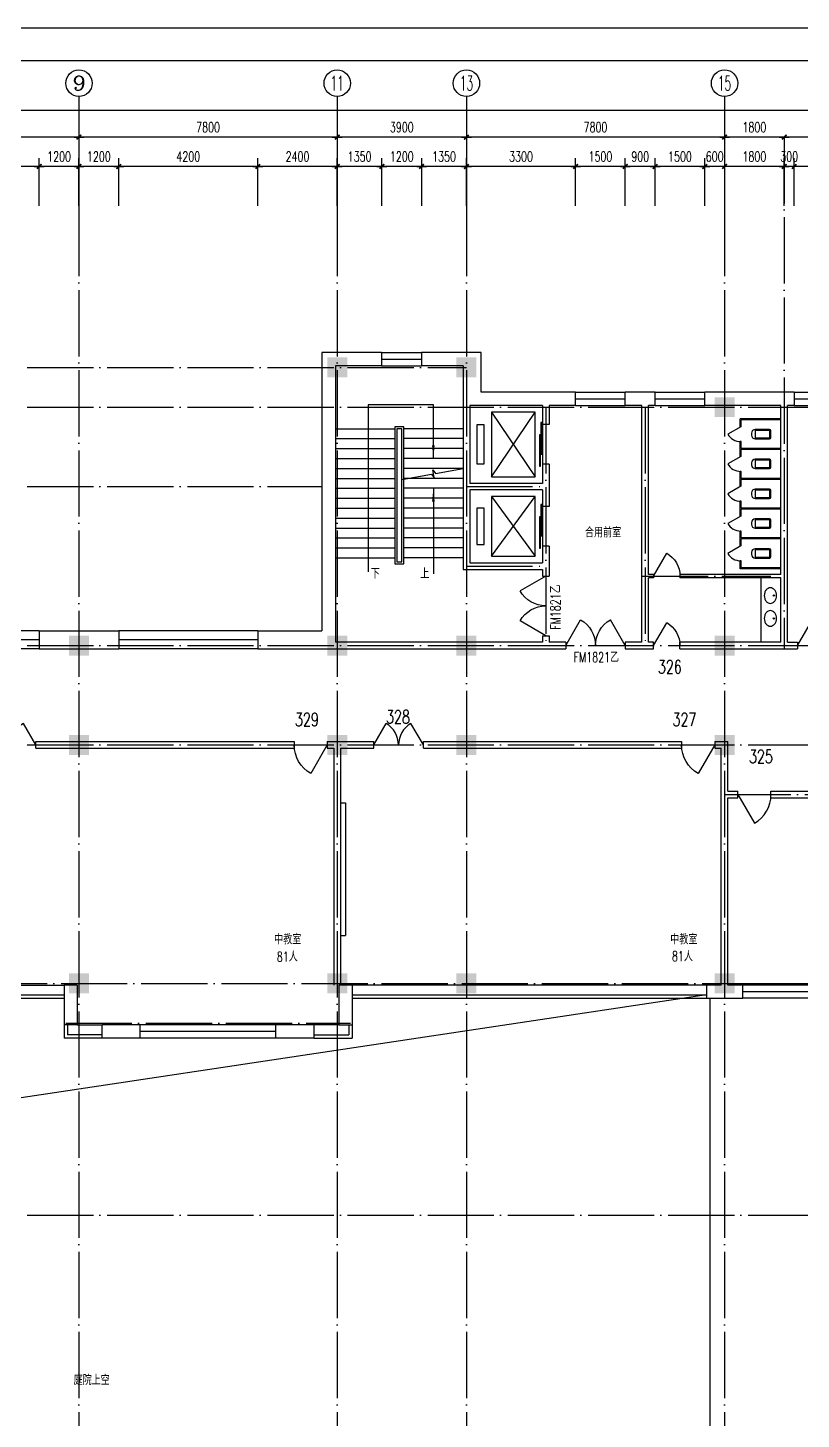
# Model space of a CAD drawing. Extents: x 165127 to 1058185, y 60808 to 144908.
# Drawn here: x 563878 to 587235, y 102894 to 144908 of the extents above; entities that cross this region are included whole.
import ezdxf
from ezdxf.enums import TextEntityAlignment as Align

# ---------------------------------------------------------------- set-up
doc = ezdxf.new("R2010")
doc.units = 0
doc.header["$LTSCALE"] = 1000
doc.linetypes.add('DOTE', pattern=[2.42, 2, -0.2, 0.02, -0.2])
doc.layers.get('0').update_dxf_attribs({"linetype": 'CONTINUOUS'})
doc.layers.get('DEFPOINTS').update_dxf_attribs({"linetype": 'CONTINUOUS'})
for name, color, linetype in [('AXIS', 3, 'CONTINUOUS'), ('AXIS_TEXT', 7, 'CONTINUOUS'), ('COLUMN', 7, 'CONTINUOUS'), ('DOTE', 1, 'DOTE'), ('LVTRY', 6, 'CONTINUOUS'), ('LVTRY_WINDOW', 7, 'CONTINUOUS'), ('PUB_DIM', 3, 'CONTINUOUS'), ('PUB_TEXT', 7, 'CONTINUOUS'), ('ROOF', 4, 'CONTINUOUS'), ('STAIR', 3, 'CONTINUOUS'), ('WALL', 255, 'CONTINUOUS'), ('WINDOW', 2, 'CONTINUOUS'), ('WINDOW_TEXT', 7, 'CONTINUOUS'), ('面积注记', 7, 'CONTINUOUS')]:
    doc.layers.add(name, color=color, linetype=linetype)
doc.styles.add('_HZTXT', font='romans.shx', dxfattribs={"width": 0.7, "bigfont": 'z.shx'})
doc.styles.add('COMPLEX', font='COMPLEX')
doc.styles.add('DIM_FONT', font='SIMPLEX.shx', dxfattribs={"width": 0.7})
doc.styles.add('SIMPLEX', font='SIMPLEX.SHX')
doc.dimstyles.new('AXIS', dxfattribs={"dimtxt": 300, "dimasz": 1, "dimexe": 250, "dimexo": 300, "dimgap": 150, "dimtad": 1, "dimdec": 0, "dimdsep": 46, "dimtxsty": 'DIM_FONT', "dimblk": '_DIMX', "dimcen": 2.5, "dimse1": 1, "dimse2": 1, "dimclrt": 7, "dimadec": 0, "dimazin": 0, "dimtfac": 1, "dimtdec": 0, "dimtix": 1, "dimtmove": 2, "dimatfit": 3, "dimldrblk": '_DIMX', "dimfxl": 1, "dimarcsym": 0})
doc.dimstyles.new('DIMB', dxfattribs={"dimtxt": 300, "dimasz": 1, "dimexe": 250, "dimexo": 300, "dimgap": 150, "dimtad": 1, "dimdec": 0, "dimdsep": 46, "dimtxsty": 'DIM_FONT', "dimblk": '_DIMX', "dimcen": 2.5, "dimse2": 1, "dimclrt": 7, "dimadec": 0, "dimazin": 0, "dimtfac": 1, "dimtdec": 0, "dimtix": 1, "dimtmove": 2, "dimatfit": 3, "dimldrblk": '_DIMX', "dimfxl": 1, "dimarcsym": 0})
doc.dimstyles.new('DIMN', dxfattribs={"dimtxt": 300, "dimasz": 1, "dimexe": 250, "dimexo": 300, "dimgap": 150, "dimtad": 1, "dimdec": 0, "dimdsep": 46, "dimtxsty": 'DIM_FONT', "dimblk": '_DIMX', "dimcen": 2.5, "dimclrt": 7, "dimadec": 0, "dimazin": 0, "dimtfac": 1, "dimtdec": 0, "dimtix": 1, "dimtmove": 2, "dimatfit": 3, "dimldrblk": '_DIMX', "dimfxl": 1, "dimarcsym": 0})

# ---------------------------------------------------------------- blocks, each defined once
blk = doc.blocks.new('_DBLK')
blk.add_line((-0.5, 0), (0, -0.866))
blk.add_arc((-0.5, 0), 1, 300, 0)
at = {"layer": 'WINDOW_TEXT', "style": 'SIMPLEX', "flags": 9}
blk.add_attdef('A', text='', height=1, dxfattribs=at).set_placement((0, 1.5), align=Align.MIDDLE)
blk = doc.blocks.new('_FZH')
blk.add_solid([(-0.5, -0.5), (0.5, -0.5), (-0.5, 0.5), (0.5, 0.5)])
blk = doc.blocks.new('_LV6')
for p, q in [((-140, -340), (-140, -780)), ((-110, -340), (-110, -770)), ((100, -300), (-100, -300)), ((100, -330), (-100, -330)), ((110, -770), (110, -340)), ((140, -780), (140, -340)), ((140, -770), (-140, -770)), ((-30, -890), (30, -890))]:
    blk.add_line(p, q)
for centre, radius, start, end in [((-100, -340), 40, 90, 180), ((-100, -340), 10, 90, 180), ((100, -340), 40, 0, 90), ((100, -340), 10, 0, 90), ((-30, -780), 110, 180, 270), ((30, -780), 110, 270, 0)]:
    blk.add_arc(centre, radius, start, end)
blk = doc.blocks.new('_DBLK1')
for p, q in [((-0.5, 0), (-0.25, -0.433)), ((0.5, 0), (0.25, -0.433))]:
    blk.add_line(p, q)
for centre, start, end in [((-0.5, 0), 300, 0), ((0.5, 0), 180, 240)]:
    blk.add_arc(centre, 0.5, start, end)
at = {"layer": 'WINDOW_TEXT', "style": 'SIMPLEX', "flags": 9}
blk.add_attdef('A', text='', height=1, dxfattribs=at).set_placement((0, 1.5), align=Align.MIDDLE)
blk = doc.blocks.new('_LIFTD')
for points in [[(-0.548, -0.602), (-0.548, -0.774), (0.241, -0.774), (0.241, -0.602), (-0.548, -0.602)], [(-0.241, -0.784), (-0.241, -0.955), (0.548, -0.955), (0.548, -0.784), (-0.241, -0.784)]]:
    blk.add_lwpolyline(points)
blk = doc.blocks.new('_LV4')
blk.add_lwpolyline([(0, -520, 0.078966), (92, -505, 0.088152), (166, -466, 0.105269), (218, -403, 0.121685), (235, -335, 0.121685), (218, -267, 0.105269), (166, -204, 0.088152), (92, -165, 0.078966), (0, -150, 0.078966), (-92, -165, 0.088152), (-166, -204, 0.105269), (-218, -267, 0.121685), (-235, -335, 0.121685), (-218, -403, 0.105269), (-166, -466, 0.088152), (-92, -505, 0.078966)], format="xyb", close=True)
blk.add_circle((0, -230), 20)
blk = doc.blocks.new('A$C34131D43')
at = {"color": 243}
blk.add_line((0, 84100), (160900, 84100), dxfattribs=at)
at = {"color": 244}
blk.add_line((159900, 83100), (2500, 83100), dxfattribs=at)
blk = doc.blocks.new('_AXISO')
blk.add_circle((0, 0), 0.5)
at = {"layer": 'AXIS_TEXT', "style": 'COMPLEX', "width": 1.041667}
blk.add_attdef('A', text='', height=0.56, dxfattribs=at).set_placement((-0.25, -0.28), (0.25, -0.28), align=Align.FIT)
blk = doc.blocks.new('_DIMX')
blk.add_line((-150, 0), (150, 0))
at = {"const_width": 50}
blk.add_lwpolyline([(-70, -70), (70, 70)], dxfattribs=at)
blk = doc.blocks.new('*D612')
at = {"color": 0, "linetype": 'ByBlock'}
blk.add_line((679128, 196199), (673130, 196199), dxfattribs=at)
at = {"layer": 'DEFPOINTS', "color": 0, "linetype": 'ByBlock'}
for p in [(673129, 196199), (673129, 193999), (679129, 193999)]:
    blk.add_point(p, dxfattribs=at)
at = {"color": 0, "linetype": 'ByBlock', "rotation": 180}
blk.add_blockref('_DIMX', (673129, 196199), dxfattribs=at)
at = {"color": 0, "linetype": 'ByBlock'}
blk.add_blockref('_DIMX', (679129, 196199), dxfattribs=at)
at = {"color": 7, "linetype": 'ByBlock', "insert": (676129, 196499), "char_height": 300, "attachment_point": 5, "style": 'DIM_FONT'}
blk.add_mtext('6000', dxfattribs=at)
blk = doc.blocks.new('*D613')
at = {"color": 0, "linetype": 'ByBlock'}
blk.add_line((671328, 196199), (663530, 196199), dxfattribs=at)
at = {"layer": 'DEFPOINTS', "color": 0, "linetype": 'ByBlock'}
for p in [(663529, 196199), (663529, 193999), (671329, 193999)]:
    blk.add_point(p, dxfattribs=at)
at = {"color": 0, "linetype": 'ByBlock', "rotation": 180}
blk.add_blockref('_DIMX', (663529, 196199), dxfattribs=at)
at = {"color": 0, "linetype": 'ByBlock'}
blk.add_blockref('_DIMX', (671329, 196199), dxfattribs=at)
at = {"color": 7, "linetype": 'ByBlock', "insert": (667429, 196499), "char_height": 300, "attachment_point": 5, "style": 'DIM_FONT'}
blk.add_mtext('7800', dxfattribs=at)
blk = doc.blocks.new('*D614')
at = {"color": 0, "linetype": 'ByBlock'}
blk.add_line((663528, 196199), (659630, 196199), dxfattribs=at)
at = {"layer": 'DEFPOINTS', "color": 0, "linetype": 'ByBlock'}
for p in [(659629, 196199), (659629, 193999), (663529, 193999)]:
    blk.add_point(p, dxfattribs=at)
at = {"color": 0, "linetype": 'ByBlock', "rotation": 180}
blk.add_blockref('_DIMX', (659629, 196199), dxfattribs=at)
at = {"color": 0, "linetype": 'ByBlock'}
blk.add_blockref('_DIMX', (663529, 196199), dxfattribs=at)
at = {"color": 7, "linetype": 'ByBlock', "insert": (661579, 196499), "char_height": 300, "attachment_point": 5, "style": 'DIM_FONT'}
blk.add_mtext('3900', dxfattribs=at)
blk = doc.blocks.new('*D615')
at = {"color": 0, "linetype": 'ByBlock'}
blk.add_line((659628, 196199), (651830, 196199), dxfattribs=at)
at = {"layer": 'DEFPOINTS', "color": 0, "linetype": 'ByBlock'}
for p in [(651829, 196199), (651829, 193999), (659629, 193999)]:
    blk.add_point(p, dxfattribs=at)
at = {"color": 0, "linetype": 'ByBlock', "rotation": 180}
blk.add_blockref('_DIMX', (651829, 196199), dxfattribs=at)
at = {"color": 0, "linetype": 'ByBlock'}
blk.add_blockref('_DIMX', (659629, 196199), dxfattribs=at)
at = {"color": 7, "linetype": 'ByBlock', "insert": (655729, 196499), "char_height": 300, "attachment_point": 5, "style": 'DIM_FONT'}
blk.add_mtext('7800', dxfattribs=at)
blk = doc.blocks.new('*D616')
at = {"color": 0, "linetype": 'ByBlock'}
blk.add_line((651828, 196199), (644030, 196199), dxfattribs=at)
at = {"layer": 'DEFPOINTS', "color": 0, "linetype": 'ByBlock'}
for p in [(644029, 196199), (644029, 193999), (651829, 193999)]:
    blk.add_point(p, dxfattribs=at)
at = {"color": 0, "linetype": 'ByBlock', "rotation": 180}
blk.add_blockref('_DIMX', (644029, 196199), dxfattribs=at)
at = {"color": 0, "linetype": 'ByBlock'}
blk.add_blockref('_DIMX', (651829, 196199), dxfattribs=at)
at = {"color": 7, "linetype": 'ByBlock', "insert": (647929, 196499), "char_height": 300, "attachment_point": 5, "style": 'DIM_FONT'}
blk.add_mtext('7800', dxfattribs=at)
blk = doc.blocks.new('*D621')
at = {"color": 0, "linetype": 'ByBlock'}
for p, q in [((620479, 194299), (620479, 197249)), ((746779, 194299), (746779, 197249)), ((746778, 196999), (620480, 196999))]:
    blk.add_line(p, q, dxfattribs=at)
at = {"layer": 'DEFPOINTS', "color": 0, "linetype": 'ByBlock'}
for p in [(620479, 196999), (620479, 193999), (746779, 193999)]:
    blk.add_point(p, dxfattribs=at)
at = {"color": 0, "linetype": 'ByBlock', "rotation": 180}
blk.add_blockref('_DIMX', (620479, 196999), dxfattribs=at)
at = {"color": 0, "linetype": 'ByBlock'}
blk.add_blockref('_DIMX', (746779, 196999), dxfattribs=at)
at = {"color": 7, "linetype": 'ByBlock', "insert": (683629, 197299), "char_height": 300, "attachment_point": 5, "style": 'DIM_FONT'}
blk.add_mtext('126300', dxfattribs=at)
blk = doc.blocks.new('_WBLK')
for p, q in [((-0.5, 0.5), (0.5, 0.5)), ((-0.5, 0), (0.5, 0)), ((-0.5, -0.5), (0.5, -0.5))]:
    blk.add_line(p, q)
at = {"layer": 'WINDOW_TEXT', "style": 'SIMPLEX', "flags": 9}
blk.add_attdef('A', text='', height=1, dxfattribs=at).set_placement((0, 1.5), align=Align.MIDDLE)
blk = doc.blocks.new('*D670')
at = {"color": 0, "linetype": 'ByBlock'}
for p, q in [((673129, 194122), (673129, 195563)), ((673128, 195313), (671330, 195313))]:
    blk.add_line(p, q, dxfattribs=at)
at = {"layer": 'DEFPOINTS', "color": 0, "linetype": 'ByBlock'}
for p in [(671329, 195313), (671329, 193822), (673129, 193822)]:
    blk.add_point(p, dxfattribs=at)
at = {"color": 0, "linetype": 'ByBlock', "rotation": 180}
blk.add_blockref('_DIMX', (671329, 195313), dxfattribs=at)
at = {"color": 0, "linetype": 'ByBlock'}
blk.add_blockref('_DIMX', (673129, 195313), dxfattribs=at)
at = {"color": 7, "linetype": 'ByBlock', "insert": (672229, 195613), "char_height": 300, "attachment_point": 5, "style": 'DIM_FONT'}
blk.add_mtext('1800', dxfattribs=at)
blk = doc.blocks.new('*D671')
at = {"color": 0, "linetype": 'ByBlock'}
for p, q in [((669229, 194122), (669229, 195563)), ((670729, 194122), (670729, 195563)), ((670728, 195313), (669230, 195313))]:
    blk.add_line(p, q, dxfattribs=at)
at = {"layer": 'DEFPOINTS', "color": 0, "linetype": 'ByBlock'}
for p in [(669229, 195313), (669229, 193822), (670729, 193822)]:
    blk.add_point(p, dxfattribs=at)
at = {"color": 0, "linetype": 'ByBlock', "rotation": 180}
blk.add_blockref('_DIMX', (669229, 195313), dxfattribs=at)
at = {"color": 0, "linetype": 'ByBlock'}
blk.add_blockref('_DIMX', (670729, 195313), dxfattribs=at)
at = {"color": 7, "linetype": 'ByBlock', "insert": (669979, 195613), "char_height": 300, "attachment_point": 5, "style": 'DIM_FONT'}
blk.add_mtext('1500', dxfattribs=at)
blk = doc.blocks.new('*D672')
at = {"color": 0, "linetype": 'ByBlock'}
for p, q in [((668329, 194122), (668329, 195563)), ((669229, 194122), (669229, 195563)), ((669228, 195313), (668330, 195313))]:
    blk.add_line(p, q, dxfattribs=at)
at = {"layer": 'DEFPOINTS', "color": 0, "linetype": 'ByBlock'}
for p in [(668329, 195313), (668329, 193822), (669229, 193822)]:
    blk.add_point(p, dxfattribs=at)
at = {"color": 0, "linetype": 'ByBlock', "rotation": 180}
blk.add_blockref('_DIMX', (668329, 195313), dxfattribs=at)
at = {"color": 0, "linetype": 'ByBlock'}
blk.add_blockref('_DIMX', (669229, 195313), dxfattribs=at)
at = {"color": 7, "linetype": 'ByBlock', "insert": (668779, 195613), "char_height": 300, "attachment_point": 5, "style": 'DIM_FONT'}
blk.add_mtext('900', dxfattribs=at)
blk = doc.blocks.new('*D673')
at = {"color": 0, "linetype": 'ByBlock'}
for p, q in [((666829, 194122), (666829, 195563)), ((668329, 194122), (668329, 195563)), ((668328, 195313), (666830, 195313))]:
    blk.add_line(p, q, dxfattribs=at)
at = {"layer": 'DEFPOINTS', "color": 0, "linetype": 'ByBlock'}
for p in [(666829, 195313), (666829, 193822), (668329, 193822)]:
    blk.add_point(p, dxfattribs=at)
at = {"color": 0, "linetype": 'ByBlock', "rotation": 180}
blk.add_blockref('_DIMX', (666829, 195313), dxfattribs=at)
at = {"color": 0, "linetype": 'ByBlock'}
blk.add_blockref('_DIMX', (668329, 195313), dxfattribs=at)
at = {"color": 7, "linetype": 'ByBlock', "insert": (667579, 195613), "char_height": 300, "attachment_point": 5, "style": 'DIM_FONT'}
blk.add_mtext('1500', dxfattribs=at)
blk = doc.blocks.new('*D674')
at = {"color": 0, "linetype": 'ByBlock'}
for p, q in [((663529, 194122), (663529, 195563)), ((666829, 194122), (666829, 195563)), ((666828, 195313), (663530, 195313))]:
    blk.add_line(p, q, dxfattribs=at)
at = {"layer": 'DEFPOINTS', "color": 0, "linetype": 'ByBlock'}
for p in [(663529, 195313), (663529, 193822), (666829, 193822)]:
    blk.add_point(p, dxfattribs=at)
at = {"color": 0, "linetype": 'ByBlock', "rotation": 180.0000000000005}
blk.add_blockref('_DIMX', (663529, 195313), dxfattribs=at)
at = {"color": 0, "linetype": 'ByBlock'}
blk.add_blockref('_DIMX', (666829, 195313), dxfattribs=at)
at = {"color": 7, "linetype": 'ByBlock', "insert": (665179, 195613), "char_height": 300, "attachment_point": 5, "style": 'DIM_FONT'}
blk.add_mtext('3300', dxfattribs=at)
blk = doc.blocks.new('*D675')
at = {"color": 0, "linetype": 'ByBlock'}
for p, q in [((662179, 194122), (662179, 195563)), ((663529, 194122), (663529, 195563)), ((663528, 195313), (662180, 195313))]:
    blk.add_line(p, q, dxfattribs=at)
at = {"layer": 'DEFPOINTS', "color": 0, "linetype": 'ByBlock'}
for p in [(662179, 195313), (662179, 193822), (663529, 193822)]:
    blk.add_point(p, dxfattribs=at)
at = {"color": 0, "linetype": 'ByBlock', "rotation": 180}
blk.add_blockref('_DIMX', (662179, 195313), dxfattribs=at)
at = {"color": 0, "linetype": 'ByBlock'}
blk.add_blockref('_DIMX', (663529, 195313), dxfattribs=at)
at = {"color": 7, "linetype": 'ByBlock', "insert": (662854, 195613), "char_height": 300, "attachment_point": 5, "style": 'DIM_FONT'}
blk.add_mtext('1350', dxfattribs=at)
blk = doc.blocks.new('*D676')
at = {"color": 0, "linetype": 'ByBlock'}
for p, q in [((660979, 194122), (660979, 195563)), ((662179, 194122), (662179, 195563)), ((662178, 195313), (660980, 195313))]:
    blk.add_line(p, q, dxfattribs=at)
at = {"layer": 'DEFPOINTS', "color": 0, "linetype": 'ByBlock'}
for p in [(660979, 195313), (660979, 193822), (662179, 193822)]:
    blk.add_point(p, dxfattribs=at)
at = {"color": 0, "linetype": 'ByBlock', "rotation": 180}
blk.add_blockref('_DIMX', (660979, 195313), dxfattribs=at)
at = {"color": 0, "linetype": 'ByBlock'}
blk.add_blockref('_DIMX', (662179, 195313), dxfattribs=at)
at = {"color": 7, "linetype": 'ByBlock', "insert": (661579, 195613), "char_height": 300, "attachment_point": 5, "style": 'DIM_FONT'}
blk.add_mtext('1200', dxfattribs=at)
blk = doc.blocks.new('*D677')
at = {"color": 0, "linetype": 'ByBlock'}
for p, q in [((659629, 194122), (659629, 195563)), ((660979, 194122), (660979, 195563)), ((660978, 195313), (659630, 195313))]:
    blk.add_line(p, q, dxfattribs=at)
at = {"layer": 'DEFPOINTS', "color": 0, "linetype": 'ByBlock'}
for p in [(659629, 195313), (659629, 193822), (660979, 193822)]:
    blk.add_point(p, dxfattribs=at)
at = {"color": 0, "linetype": 'ByBlock', "rotation": 180}
blk.add_blockref('_DIMX', (659629, 195313), dxfattribs=at)
at = {"color": 0, "linetype": 'ByBlock'}
blk.add_blockref('_DIMX', (660979, 195313), dxfattribs=at)
at = {"color": 7, "linetype": 'ByBlock', "insert": (660304, 195613), "char_height": 300, "attachment_point": 5, "style": 'DIM_FONT'}
blk.add_mtext('1350', dxfattribs=at)
blk = doc.blocks.new('*D678')
at = {"color": 0, "linetype": 'ByBlock'}
for p, q in [((657229, 194122), (657229, 195563)), ((659629, 194122), (659629, 195563)), ((659628, 195313), (657230, 195313))]:
    blk.add_line(p, q, dxfattribs=at)
at = {"layer": 'DEFPOINTS', "color": 0, "linetype": 'ByBlock'}
for p in [(657229, 195313), (657229, 193822), (659629, 193822)]:
    blk.add_point(p, dxfattribs=at)
at = {"color": 0, "linetype": 'ByBlock', "rotation": 180}
blk.add_blockref('_DIMX', (657229, 195313), dxfattribs=at)
at = {"color": 0, "linetype": 'ByBlock'}
blk.add_blockref('_DIMX', (659629, 195313), dxfattribs=at)
at = {"color": 7, "linetype": 'ByBlock', "insert": (658429, 195613), "char_height": 300, "attachment_point": 5, "style": 'DIM_FONT'}
blk.add_mtext('2400', dxfattribs=at)
blk = doc.blocks.new('*D679')
at = {"color": 0, "linetype": 'ByBlock'}
for p, q in [((653029, 194122), (653029, 195563)), ((657229, 194122), (657229, 195563)), ((657228, 195313), (653030, 195313))]:
    blk.add_line(p, q, dxfattribs=at)
at = {"layer": 'DEFPOINTS', "color": 0, "linetype": 'ByBlock'}
for p in [(653029, 195313), (653029, 193822), (657229, 193822)]:
    blk.add_point(p, dxfattribs=at)
at = {"color": 0, "linetype": 'ByBlock', "rotation": 180}
blk.add_blockref('_DIMX', (653029, 195313), dxfattribs=at)
at = {"color": 0, "linetype": 'ByBlock'}
blk.add_blockref('_DIMX', (657229, 195313), dxfattribs=at)
at = {"color": 7, "linetype": 'ByBlock', "insert": (655129, 195613), "char_height": 300, "attachment_point": 5, "style": 'DIM_FONT'}
blk.add_mtext('4200', dxfattribs=at)
blk = doc.blocks.new('*D680')
at = {"color": 0, "linetype": 'ByBlock'}
for p, q in [((651829, 194122), (651829, 195563)), ((653029, 194122), (653029, 195563)), ((653028, 195313), (651830, 195313))]:
    blk.add_line(p, q, dxfattribs=at)
at = {"layer": 'DEFPOINTS', "color": 0, "linetype": 'ByBlock'}
for p in [(651829, 195313), (651829, 193822), (653029, 193822)]:
    blk.add_point(p, dxfattribs=at)
at = {"color": 0, "linetype": 'ByBlock', "rotation": 180}
blk.add_blockref('_DIMX', (651829, 195313), dxfattribs=at)
at = {"color": 0, "linetype": 'ByBlock'}
blk.add_blockref('_DIMX', (653029, 195313), dxfattribs=at)
at = {"color": 7, "linetype": 'ByBlock', "insert": (652429, 195613), "char_height": 300, "attachment_point": 5, "style": 'DIM_FONT'}
blk.add_mtext('1200', dxfattribs=at)
blk = doc.blocks.new('*D681')
at = {"color": 0, "linetype": 'ByBlock'}
for p, q in [((650629, 194122), (650629, 195563)), ((651829, 194122), (651829, 195563)), ((651828, 195313), (650630, 195313))]:
    blk.add_line(p, q, dxfattribs=at)
at = {"layer": 'DEFPOINTS', "color": 0, "linetype": 'ByBlock'}
for p in [(650629, 195313), (650629, 193822), (651829, 193822)]:
    blk.add_point(p, dxfattribs=at)
at = {"color": 0, "linetype": 'ByBlock', "rotation": 180}
blk.add_blockref('_DIMX', (650629, 195313), dxfattribs=at)
at = {"color": 0, "linetype": 'ByBlock'}
blk.add_blockref('_DIMX', (651829, 195313), dxfattribs=at)
at = {"color": 7, "linetype": 'ByBlock', "insert": (651229, 195613), "char_height": 300, "attachment_point": 5, "style": 'DIM_FONT'}
blk.add_mtext('1200', dxfattribs=at)
blk = doc.blocks.new('*D682')
at = {"color": 0, "linetype": 'ByBlock'}
for p, q in [((646429, 194122), (646429, 195563)), ((650629, 194122), (650629, 195563)), ((650628, 195313), (646430, 195313))]:
    blk.add_line(p, q, dxfattribs=at)
at = {"layer": 'DEFPOINTS', "color": 0, "linetype": 'ByBlock'}
for p in [(646429, 195313), (646429, 193822), (650629, 193822)]:
    blk.add_point(p, dxfattribs=at)
at = {"color": 0, "linetype": 'ByBlock', "rotation": 180}
blk.add_blockref('_DIMX', (646429, 195313), dxfattribs=at)
at = {"color": 0, "linetype": 'ByBlock'}
blk.add_blockref('_DIMX', (650629, 195313), dxfattribs=at)
at = {"color": 7, "linetype": 'ByBlock', "insert": (648529, 195613), "char_height": 300, "attachment_point": 5, "style": 'DIM_FONT'}
blk.add_mtext('4200', dxfattribs=at)
blk = doc.blocks.new('*D699')
at = {"color": 0, "linetype": 'ByBlock'}
for p, q in [((670728, 195313), (670727, 195313)), ((671329, 195313), (670729, 195313)), ((671330, 195313), (671331, 195313))]:
    blk.add_line(p, q, dxfattribs=at)
at = {"layer": 'DEFPOINTS', "color": 0, "linetype": 'ByBlock'}
for p in [(670729, 195313), (670729, 193822), (671329, 193822)]:
    blk.add_point(p, dxfattribs=at)
at = {"color": 0, "linetype": 'ByBlock'}
blk.add_blockref('_DIMX', (670729, 195313), dxfattribs=at)
at = {"color": 0, "linetype": 'ByBlock', "rotation": 180}
blk.add_blockref('_DIMX', (671329, 195313), dxfattribs=at)
at = {"color": 7, "linetype": 'ByBlock', "insert": (671029, 195613), "char_height": 300, "attachment_point": 5, "style": 'DIM_FONT'}
blk.add_mtext('600', dxfattribs=at)
blk = doc.blocks.new('*D701')
at = {"color": 0, "linetype": 'ByBlock'}
blk.add_line((673128, 196199), (671330, 196199), dxfattribs=at)
at = {"layer": 'DEFPOINTS', "color": 0, "linetype": 'ByBlock'}
for p in [(671329, 196199), (671329, 193999), (673129, 193999)]:
    blk.add_point(p, dxfattribs=at)
at = {"color": 0, "linetype": 'ByBlock', "rotation": 180}
blk.add_blockref('_DIMX', (671329, 196199), dxfattribs=at)
at = {"color": 0, "linetype": 'ByBlock'}
blk.add_blockref('_DIMX', (673129, 196199), dxfattribs=at)
at = {"color": 7, "linetype": 'ByBlock', "insert": (672229, 196499), "char_height": 300, "attachment_point": 5, "style": 'DIM_FONT'}
blk.add_mtext('1800', dxfattribs=at)
blk = doc.blocks.new('_ARROW')
blk.add_solid([(0, 0), (-1, 0.1), (-1, -0.1)])
blk = doc.blocks.new('*D879')
at = {"color": 0, "linetype": 'ByBlock'}
for p, q in [((855769, 139530), (855769, 140971)), ((856069, 139530), (856069, 140971)), ((855768, 140721), (855767, 140721)), ((856069, 140721), (855769, 140721)), ((856070, 140721), (856071, 140721))]:
    blk.add_line(p, q, dxfattribs=at)
at = {"layer": 'DEFPOINTS', "color": 0, "linetype": 'ByBlock'}
for p in [(855769, 140721), (855769, 139230), (856069, 139230)]:
    blk.add_point(p, dxfattribs=at)
at = {"color": 0, "linetype": 'ByBlock'}
blk.add_blockref('_DIMX', (855769, 140721), dxfattribs=at)
at = {"color": 0, "linetype": 'ByBlock', "rotation": 180}
blk.add_blockref('_DIMX', (856069, 140721), dxfattribs=at)
at = {"color": 7, "linetype": 'ByBlock', "insert": (855919, 141021), "char_height": 300, "attachment_point": 5, "style": 'DIM_FONT'}
blk.add_mtext('300', dxfattribs=at)
blk = doc.blocks.new('*D880')
at = {"color": 0, "linetype": 'ByBlock'}
for p, q in [((856069, 139530), (856069, 140971)), ((859969, 139530), (859969, 140971)), ((859968, 140721), (856070, 140721))]:
    blk.add_line(p, q, dxfattribs=at)
at = {"layer": 'DEFPOINTS', "color": 0, "linetype": 'ByBlock'}
for p in [(856069, 140721), (856069, 139230), (859969, 139230)]:
    blk.add_point(p, dxfattribs=at)
at = {"color": 0, "linetype": 'ByBlock', "rotation": 180}
blk.add_blockref('_DIMX', (856069, 140721), dxfattribs=at)
at = {"color": 0, "linetype": 'ByBlock'}
blk.add_blockref('_DIMX', (859969, 140721), dxfattribs=at)
at = {"color": 7, "linetype": 'ByBlock', "insert": (858019, 141021), "char_height": 300, "attachment_point": 5, "style": 'DIM_FONT'}
blk.add_mtext('3900', dxfattribs=at)

msp = doc.modelspace()

# ---------------------------------------------------------------- linework, layer by layer
at = {"layer": 'AXIS'}
for p, q in [((565423.4, 142836.6), (565423.4, 139407.6)), ((573223.4, 142836.6), (573223.4, 139407.6)), ((577123.4, 142836.6), (577123.4, 139407.6)), ((584923.4, 142836.6), (584923.4, 139407.6))]:
    msp.add_line(p, q, dxfattribs=at)
at = {"layer": 'DOTE'}
for p, q in [((586723.4, 141607.6), (586723.4, 126153.1)), ((565423.4, 139407.6), (565423.4, 71084.4)), ((573223.4, 139407.6), (573223.4, 71084.4)), ((577123.4, 139407.6), (577123.4, 71084.4)), ((584923.4, 139407.6), (584923.4, 71351.8)), ((529976.8, 134653.1), (577123.4, 134653.1)), ((529976.8, 133453.1), (597223.4, 133453.1)), ((579523.4, 133453.1), (579523.4, 126253.1)), ((582523.4, 133453.1), (582523.4, 126253.1)), ((529976.8, 131053.1), (572754.3, 131053.1)), ((577123.4, 131053.1), (579523.4, 131053.1)), ((577123.4, 128653.1), (579523.4, 128653.1)), ((582423.4, 128353.1), (586323.4, 128353.1)), ((529976.8, 126253.1), (597223.4, 126253.1)), ((529976.8, 123253.1), (597223.4, 123253.1)), ((584923.4, 121753.1), (609423.4, 121753.1)), ((557623.4, 116053.1), (597223.4, 116053.1)), ((565023.4, 114853.1), (573623.4, 114853.1)), ((529976.8, 109053.1), (664620, 109053.1))]:
    msp.add_line(p, q, dxfattribs=at)
at = {"layer": 'LVTRY'}
for p, q in [((585393.4, 132863.1), (585393.4, 133103.1)), ((586623.4, 133103.1), (585393.4, 133103.1)), ((585423.4, 132863.1), (585393.4, 132863.1)), ((585423.4, 132863.1), (585423.4, 133073.1)), ((586623.4, 133073.1), (585423.4, 133073.1)), ((585423.4, 132413.1), (585393.4, 132413.1)), ((585393.4, 131963.1), (585393.4, 132413.1)), ((585423.4, 132203.1), (585423.4, 132413.1)), ((585423.4, 131963.1), (585393.4, 131963.1)), ((586623.4, 132203.1), (585423.4, 132203.1)), ((585423.4, 131963.1), (585423.4, 132173.1)), ((586623.4, 132173.1), (585423.4, 132173.1)), ((585423.4, 131513.1), (585393.4, 131513.1)), ((585393.4, 131063.1), (585393.4, 131513.1)), ((585423.4, 131303.1), (585423.4, 131513.1)), ((586623.4, 131303.1), (585423.4, 131303.1)), ((586623.4, 131273.1), (585423.4, 131273.1)), ((585423.4, 131063.1), (585423.4, 131273.1)), ((585423.4, 131063.1), (585393.4, 131063.1)), ((585393.4, 130163.1), (585393.4, 130613.1)), ((585423.4, 130613.1), (585393.4, 130613.1)), ((585393.4, 130403.1), (585393.4, 130613.1)), ((585423.4, 130403.1), (585423.4, 130613.1)), ((586623.4, 130403.1), (585423.4, 130403.1)), ((585423.4, 130163.1), (585423.4, 130373.1)), ((586623.4, 130373.1), (585423.4, 130373.1)), ((585423.4, 130163.1), (585393.4, 130163.1)), ((585393.4, 129263.1), (585393.4, 129713.1)), ((585393.4, 129503.1), (585393.4, 129713.1)), ((585423.4, 129713.1), (585393.4, 129713.1)), ((585423.4, 129503.1), (585423.4, 129713.1)), ((586623.4, 129503.1), (585423.4, 129503.1)), ((585423.4, 129263.1), (585423.4, 129473.1)), ((586623.4, 129473.1), (585423.4, 129473.1)), ((585423.4, 129263.1), (585393.4, 129263.1)), ((585393.4, 128573.1), (585393.4, 128813.1)), ((585423.4, 128813.1), (585393.4, 128813.1)), ((586623.4, 128573.1), (585393.4, 128573.1)), ((585423.4, 128603.1), (585423.4, 128813.1)), ((586623.4, 128603.1), (585423.4, 128603.1)), ((586023.4, 126353.1), (586023.4, 128303.1))]:
    msp.add_line(p, q, dxfattribs=at)
at = {"layer": 'PUB_DIM'}
for points in [[(576126.3, 131903.1), (576126.3, 133528.4), (574161.5, 133528.4), (574161.5, 128476.1)], [(576126.3, 131003.1), (576126.3, 128419.4)]]:
    msp.add_lwpolyline(points, dxfattribs=at)
at = {"layer": 'ROOF'}
msp.add_line((584473.4, 115603.1), (584473.4, 85003.1), dxfattribs=at)
at = {"layer": 'STAIR'}
for p, q in [((577883.4, 131353.1), (579203.4, 133303.1)), ((577883.4, 133303.1), (579203.4, 131353.1)), ((579203.4, 133303.1), (577883.4, 133303.1)), ((577883.4, 133303.1), (577883.4, 131353.1)), ((579203.4, 131353.1), (579203.4, 133303.1)), ((573171.3, 132803.1), (574961.3, 132803.1)), ((574961.3, 132863.1), (574961.3, 128724.9)), ((575231.3, 132863.1), (574961.3, 132863.1)), ((575021.3, 132803.1), (575021.3, 128784.9)), ((575171.3, 132803.1), (575021.3, 132803.1)), ((575171.3, 128784.9), (575171.3, 132803.1)), ((575231.3, 128724.9), (575231.3, 132863.1)), ((577021.3, 132803.1), (575231.3, 132803.1)), ((577663.4, 132915.6), (577443.4, 132915.6)), ((577443.4, 132915.6), (577443.4, 131740.6)), ((577663.4, 131740.6), (577663.4, 132915.6)), ((579423.4, 132928.1), (579423.4, 131728.1)), ((573171.3, 132503.1), (574961.3, 132503.1)), ((577021.3, 132503.1), (575231.3, 132503.1)), ((573171.3, 132203.1), (574961.3, 132203.1)), ((577021.3, 132203.1), (575231.3, 132203.1)), ((573171.3, 131903.1), (574961.3, 131903.1)), ((573171.3, 131603.1), (574961.3, 131603.1)), ((577021.3, 131903.1), (575231.3, 131903.1)), ((577021.3, 131603.1), (575231.3, 131603.1)), ((576148.6, 131321.4), (576106.2, 131557.6)), ((576106.2, 131557.6), (576186.4, 131450.1)), ((576186.4, 131450.1), (577023.4, 131600.6)), ((577443.4, 131740.6), (577663.4, 131740.6)), ((573171.3, 131303.1), (574961.3, 131303.1)), ((575171.3, 131267.6), (576068.3, 131428.9)), ((577021.3, 131303.1), (575231.3, 131303.1)), ((576068.3, 131428.9), (576148.6, 131321.4)), ((577883.4, 131353.1), (579203.4, 131353.1)), ((573171.3, 131003.1), (574961.3, 131003.1)), ((573171.3, 130703.1), (574961.3, 130703.1)), ((577021.3, 131003.1), (575231.3, 131003.1)), ((577021.3, 130703.1), (575231.3, 130703.1)), ((577883.4, 130753.1), (577883.4, 128953.1)), ((577883.4, 128953.1), (579203.4, 130753.1)), ((577883.4, 130753.1), (579203.4, 128953.1)), ((579203.4, 130753.1), (577883.4, 130753.1)), ((579203.4, 128953.1), (579203.4, 130753.1)), ((573171.3, 130403.1), (574961.3, 130403.1)), ((577021.3, 130403.1), (575231.3, 130403.1)), ((577663.4, 130403.1), (577443.4, 130403.1)), ((577443.4, 130403.1), (577443.4, 129303.1)), ((577663.4, 129303.1), (577663.4, 130403.1)), ((579423.4, 130453.1), (579423.4, 129253.1)), ((573171.3, 130103.1), (574961.3, 130103.1)), ((577021.3, 130103.1), (575231.3, 130103.1)), ((573171.3, 129803.1), (574961.3, 129803.1)), ((573171.3, 129503.1), (574961.3, 129503.1)), ((577021.3, 129803.1), (575231.3, 129803.1)), ((577021.3, 129503.1), (575231.3, 129503.1)), ((573171.3, 129203.1), (574961.3, 129203.1)), ((577021.3, 129203.1), (575231.3, 129203.1)), ((577443.4, 129303.1), (577663.4, 129303.1)), ((573171.3, 128903.1), (574961.3, 128903.1)), ((574961.3, 128724.9), (575231.3, 128724.9)), ((575021.3, 128784.9), (575171.3, 128784.9)), ((577021.3, 128903.1), (575231.3, 128903.1)), ((577883.4, 128953.1), (579203.4, 128953.1))]:
    msp.add_line(p, q, dxfattribs=at)
msp.add_lwpolyline([(584373.3, 115703.1), (552881.1, 110978), (548773.4, 95503.1)], dxfattribs=at)
at = {"layer": 'WALL'}
for p, q in [((572754.3, 135103.1), (572754.3, 126704.3)), ((574563.9, 135103.1), (572754.3, 135103.1)), ((574563.9, 135103.1), (574563.9, 134703.1)), ((577573.4, 135103.1), (575763.9, 135103.1)), ((575763.9, 135103.1), (575763.9, 134703.1)), ((577573.4, 133903.1), (577573.4, 135103.1)), ((573171.3, 134703.1), (573171.3, 126353.1)), ((574563.9, 134703.1), (573171.3, 134703.1)), ((577023.4, 134703.1), (575763.9, 134703.1)), ((577023.4, 134703.1), (577023.4, 128553.1)), ((580423.4, 133903.1), (577573.4, 133903.1)), ((580423.4, 133503.1), (580423.4, 133903.1)), ((581923.4, 133503.1), (581923.4, 133903.1)), ((582823.4, 133903.1), (581923.4, 133903.1)), ((582823.4, 133503.1), (582823.4, 133903.1)), ((584323.4, 133503.1), (584323.4, 133903.1)), ((587023.4, 133903.1), (584323.4, 133903.1)), ((587023.4, 133903.1), (587023.4, 133503.1)), ((579423.4, 133503.1), (577223.4, 133503.1)), ((577223.4, 133503.1), (577223.4, 131153.1)), ((579423.4, 133503.1), (579423.4, 132928.1)), ((579623.4, 133503.1), (579623.4, 132928.1)), ((580423.4, 133503.1), (579623.4, 133503.1)), ((582423.4, 133503.1), (581923.4, 133503.1)), ((582423.4, 126353.1), (582423.4, 133503.1)), ((582623.4, 128403.1), (582623.4, 133503.1)), ((582823.4, 133503.1), (582623.4, 133503.1)), ((586623.4, 133503.1), (584323.4, 133503.1)), ((586623.4, 128403.1), (586623.4, 133503.1)), ((586823.4, 126353.1), (586823.4, 133503.1)), ((587023.4, 133503.1), (586823.4, 133503.1)), ((579623.4, 132928.1), (579423.4, 132928.1)), ((579623.4, 131728.1), (579423.4, 131728.1)), ((579423.4, 131728.1), (579423.4, 131153.1)), ((579623.4, 131728.1), (579623.4, 130453.1)), ((579423.4, 131153.1), (577223.4, 131153.1)), ((577223.4, 130953.1), (577223.4, 128753.1)), ((579423.4, 130953.1), (577223.4, 130953.1)), ((579423.4, 130953.1), (579423.4, 130453.1)), ((579623.4, 130453.1), (579423.4, 130453.1)), ((579623.4, 129253.1), (579423.4, 129253.1)), ((579423.4, 129253.1), (579423.4, 128753.1)), ((579623.4, 129253.1), (579623.4, 128353.1)), ((577223.4, 128753.1), (579423.4, 128753.1)), ((577023.4, 128553.1), (579423.4, 128553.1)), ((579423.4, 128553.1), (579423.4, 128353.1)), ((579423.4, 128353.1), (579623.4, 128353.1)), ((582773.4, 128403.1), (582623.4, 128403.1)), ((582773.4, 128303.1), (582623.4, 128303.1)), ((582623.4, 126353.1), (582623.4, 128303.1)), ((582773.4, 128403.1), (582773.4, 128303.1)), ((586623.4, 128403.1), (583573.4, 128403.1)), ((583573.4, 128403.1), (583573.4, 128303.1)), ((586623.4, 128303.1), (583573.4, 128303.1)), ((586623.4, 126353.1), (586623.4, 128303.1)), ((564223.4, 126704.3), (566623.4, 126704.3)), ((564223.4, 126704.3), (564223.4, 126153.1)), ((566623.4, 126704.3), (566623.4, 126153.1)), ((570823.4, 126704.3), (572754.3, 126704.3)), ((570823.4, 126704.3), (570823.4, 126153.1)), ((579423.4, 126553.1), (579623.4, 126553.1)), ((579423.4, 126553.1), (579423.4, 126353.1)), ((579623.4, 126553.1), (579623.4, 126353.1)), ((564223.4, 126153.1), (566623.4, 126153.1)), ((570823.4, 126153.1), (580123.4, 126153.1)), ((579423.4, 126353.1), (573171.3, 126353.1)), ((580123.4, 126353.1), (579623.4, 126353.1)), ((580123.4, 126353.1), (580123.4, 126153.1)), ((581923.4, 126353.1), (581923.4, 126153.1)), ((582423.4, 126353.1), (581923.4, 126353.1)), ((581923.4, 126153.1), (582773.4, 126153.1)), ((582773.4, 126353.1), (582623.4, 126353.1)), ((582773.4, 126153.1), (582773.4, 126353.1)), ((586623.4, 126353.1), (583573.4, 126353.1)), ((583573.4, 126153.1), (583573.4, 126353.1)), ((583573.4, 126153.1), (586823.4, 126153.1)), ((586823.4, 126353.1), (587123.4, 126353.1)), ((586823.4, 126153.1), (587123.4, 126153.1)), ((587123.4, 126353.1), (587123.4, 126153.1)), ((564123.4, 123353.1), (571923.4, 123353.1)), ((564123.4, 123153.1), (564123.4, 123353.1)), ((564123.4, 123153.1), (571923.4, 123153.1)), ((571923.4, 123353.1), (571923.4, 123153.1)), ((572923.4, 123353.1), (574323.4, 123353.1)), ((572923.4, 123353.1), (572923.4, 123153.1)), ((572923.4, 123153.1), (573123.4, 123153.1)), ((573123.4, 123153.1), (573123.4, 116003.1)), ((573323.4, 123153.1), (573323.4, 116003.1)), ((573323.4, 123153.1), (574323.4, 123153.1)), ((574323.4, 123153.1), (574323.4, 123353.1)), ((575823.4, 123353.1), (583623.4, 123353.1)), ((575823.4, 123153.1), (575823.4, 123353.1)), ((575823.4, 123153.1), (583623.4, 123153.1)), ((583623.4, 123353.1), (583623.4, 123153.1)), ((584623.4, 123353.1), (585023.4, 123353.1)), ((584623.4, 123353.1), (584623.4, 123153.1)), ((584623.4, 123153.1), (584823.4, 123153.1)), ((584823.4, 116003.1), (584823.4, 123153.1)), ((585023.4, 121853.1), (585023.4, 123353.1)), ((585023.4, 121853.1), (585323.4, 121853.1)), ((585323.4, 121653.1), (585323.4, 121853.1)), ((586323.4, 121853.1), (591323.4, 121853.1)), ((586323.4, 121653.1), (586323.4, 121853.1)), ((585023.4, 116003.1), (585023.4, 121653.1)), ((585023.4, 121653.1), (585323.4, 121653.1)), ((586323.4, 121653.1), (591323.4, 121653.1)), ((565373.3, 116003.1), (564973.3, 116003.1)), ((564973.3, 116003.1), (564973.3, 114803.1)), ((565373.3, 116003.1), (565373.3, 114803.1)), ((573273.3, 116003.1), (573273.3, 114803.1)), ((573673.3, 116003.1), (573273.3, 116003.1)), ((573673.3, 116003.1), (573673.3, 114803.1)), ((584373.3, 116003.1), (584373.3, 115603.1)), ((584823.4, 116003.1), (584373.3, 116003.1)), ((585473.4, 116003.1), (585023.4, 116003.1)), ((585473.4, 115603.1), (585473.4, 116003.1)), ((584373.3, 115603.1), (585473.4, 115603.1)), ((565373.3, 114803.1), (564973.3, 114803.1)), ((567273.3, 114803.1), (566123.3, 114803.1)), ((566123.3, 114403.1), (566123.3, 114803.1)), ((567273.3, 114403.1), (567273.3, 114803.1)), ((572523.3, 114803.1), (571373.3, 114803.1)), ((571373.3, 114403.1), (571373.3, 114803.1)), ((572523.3, 114403.1), (572523.3, 114803.1)), ((573273.3, 114803.1), (573673.3, 114803.1)), ((567273.3, 114403.1), (566123.3, 114403.1)), ((572523.3, 114403.1), (571373.3, 114403.1))]:
    msp.add_line(p, q, dxfattribs=at)
at = {"layer": 'WINDOW'}
for p, q in [((573323.5, 121503.1), (573473.5, 121503.1)), ((573473.5, 121503.1), (573473.5, 117503.1)), ((573323.5, 117503.1), (573473.5, 117503.1)), ((561623.4, 116003.1), (564973.3, 116003.1)), ((584373.3, 116003.1), (573673.3, 116003.1)), ((557173.4, 115603.1), (564973.3, 115603.1)), ((557273.4, 115703.1), (564973.3, 115703.1)), ((573673.3, 115703.1), (584373.3, 115703.1)), ((573673.3, 115603.1), (584373.3, 115603.1)), ((564973.3, 114803.1), (564973.3, 114403.1)), ((565073.3, 114803.1), (565073.3, 114503.1)), ((565373.3, 114803.1), (566123.3, 114803.1)), ((573273.3, 114803.1), (572523.3, 114803.1)), ((573573.3, 114803.1), (573573.3, 114503.1)), ((573673.3, 114803.1), (573673.3, 114403.1)), ((566123.3, 114403.1), (564973.3, 114403.1)), ((566123.3, 114503.1), (565073.3, 114503.1)), ((572523.3, 114503.1), (573573.3, 114503.1)), ((572523.3, 114403.1), (573673.3, 114403.1))]:
    msp.add_line(p, q, dxfattribs=at)
at = {"layer": '面积注记'}
msp.add_line((585023.4, 116053.1), (588923.4, 116053.1), dxfattribs=at)

# ---------------------------------------------------------------- block references
at = {"layer": 'AXIS'}
ref = msp.add_blockref('_AXISO', (565423.4, 143236.6), dxfattribs=dict(at, xscale=800, yscale=800, zscale=800))
ref.add_attrib('A', '9', dxfattribs={"layer": 'AXIS_TEXT', "height": 448, "style": 'COMPLEX', "width": 1.339286}).set_placement((565223.4, 143012.6), (565623.4, 143012.6), align=Align.FIT)
ref = msp.add_blockref('_AXISO', (573223.4, 143236.6), dxfattribs=dict(at, xscale=800, yscale=800, zscale=800))
ref.add_attrib('A', '11', dxfattribs={"layer": 'AXIS_TEXT', "height": 448, "style": 'COMPLEX', "width": 0.78125}).set_placement((573023.4, 143012.6), (573423.4, 143012.6), align=Align.FIT)
ref = msp.add_blockref('_AXISO', (577123.4, 143236.6), dxfattribs=dict(at, xscale=800, yscale=800, zscale=800))
ref.add_attrib('A', '13', dxfattribs={"layer": 'AXIS_TEXT', "height": 448, "style": 'COMPLEX', "width": 0.646552}).set_placement((576923.4, 143012.6), (577323.4, 143012.6), align=Align.FIT)
ref = msp.add_blockref('_AXISO', (584923.4, 143236.6), dxfattribs=dict(at, xscale=800, yscale=800, zscale=800))
ref.add_attrib('A', '15', dxfattribs={"layer": 'AXIS_TEXT', "height": 448, "style": 'COMPLEX', "width": 0.646552}).set_placement((584723.4, 143012.6), (585123.4, 143012.6), align=Align.FIT)
at = {"layer": 'COLUMN', "xscale": 600, "yscale": 600, "zscale": 600}
for p in [(573223.4, 134653.1), (577123.4, 134653.1), (584923.4, 133453.1), (565423.4, 126253.1), (573223.4, 126253.1), (577123.4, 126253.1), (584923.4, 126253.1), (565423.4, 123253.1), (573223.4, 123253.1), (577123.4, 123253.1), (584923.4, 123253.1), (565423.4, 116053.1), (573223.4, 116053.1), (577123.4, 116053.1), (584923.4, 116053.1)]:
    msp.add_blockref('_FZH', p, dxfattribs=at)
at = {"layer": 'LVTRY', "rotation": 270}
for name, p in [('_LV6', (586623.4, 132638.1)), ('_LV6', (586623.4, 131738.1)), ('_LV6', (586623.4, 130838.1)), ('_LV6', (586623.4, 129938.1)), ('_LV6', (586623.4, 129038.1)), ('_LV4', (586640, 127764.2)), ('_LV4', (586640, 127074.2))]:
    msp.add_blockref(name, p, dxfattribs=at)
at = {"layer": 'LVTRY_WINDOW', "xscale": 450, "yscale": 450, "zscale": 450, "rotation": 270}
for p in [(585408.4, 132638.1), (585408.4, 131738.1), (585408.4, 130838.1), (585408.4, 129938.1), (585408.4, 129038.1)]:
    msp.add_blockref('_DBLK', p, dxfattribs=at)
at = {"layer": 'PUB_DIM', "xscale": 400, "yscale": 400, "zscale": 400}
for p, rotation in [((576126.3, 131903.1), 270), ((576126.3, 131003.1), 90)]:
    msp.add_blockref('_ARROW', p, dxfattribs=dict(at, rotation=rotation))
at = {"layer": 'WINDOW'}
msp.add_blockref('A$C34131D43', (520972, 60808.1), dxfattribs=at)
for name, p, xscale, yscale, zscale in [('_WBLK', (575163.9, 134903.1), 1200, 400, 1200), ('_WBLK', (581173.4, 133703.1), 1500, 400.0000000001164, 1500), ('_WBLK', (583573.4, 133703.1), 1500, 400.0000000001164, 1500), ('_WBLK', (588973.4, 133703.1), 3900, 399.9999999999708, 3900), ('_DBLK1', (581023.4, 126253.1), 1800, -1800, 1800), ('_DBLK', (572423.4, 123253.1), -1000, 1000, 1000), ('_DBLK', (584123.4, 123253.1), -1000, 1000, 1000), ('_DBLK', (585823.4, 121753.1), 1000, 1000, 1000)]:
    msp.add_blockref(name, p, dxfattribs=dict(at, xscale=xscale, yscale=yscale, zscale=zscale))
for name, p, xscale, yscale, zscale, rotation in [('_LIFTD', (579523.4, 132328.1), 1200, 199.9999999997974, 1200, 270), ('_LIFTD', (579523.4, 129853.1), 1200, 200.0000000000812, 1200, 270), ('_DBLK', (583173.4, 128353.1), -800, 800, 800, 180), ('_DBLK1', (579523.4, 127453.1), 1800, -1800, 1800, 90), ('_DBLK', (583173.4, 126253.1), -800, 800, 800, 180), ('_DBLK', (587623.4, 126253.1), -1000, 1000, 1000, 180), ('_WBLK', (562123.4, 126428.7), 4200, 551.1766095351776, 4200, 180), ('_WBLK', (568723.4, 126428.7), 4200, 551.1766095351776, 4200, 180), ('_DBLK1', (563373.4, 123253.1), 1500, 1500, 1500, 180), ('_DBLK1', (575073.4, 123253.1), 1500, 1500, 1500, 180), ('_WBLK', (588823.4, 115803.1), 6700, 399.9999999999708, 6700, 180), ('_WBLK', (569323.3, 114603.1), 4100, 400.0000000000292, 4100, 180)]:
    msp.add_blockref(name, p, dxfattribs=dict(at, xscale=xscale, yscale=yscale, zscale=zscale, rotation=rotation))

# ---------------------------------------------------------------- texts
at = {"layer": 'PUB_TEXT', "style": '_HZTXT', "width": 0.7}
for s, p in [('合用前室 ', (580706.4, 129520)), ('下', (574235.4, 128279.2)), ('上', (575730.7, 128279.2)), ('FM1821乙', (580365.3, 125752.7)), ('中教室', (571319.1, 117234.1)), ('中教室', (583282.2, 117234.1)), ('81人', (571398.5, 116710.7)), ('81人', (583331.6, 116721.6)), ('庭院上空', (565261.4, 103926.8))]:
    msp.add_text(s, height=300, dxfattribs=at).set_placement(p)
msp.add_text('FM1821乙', height=300, rotation=90, dxfattribs=at).set_placement((579964.7, 126733.6))
at = {"layer": '面积注记', "char_height": 400, "width": 1072.498, "attachment_point": 1, "style": 'DIM_FONT'}
for s, insert in [('326', (582909.6, 125810.1)), ('329', (571947.2, 124220.5)), ('328', (574698.4, 124302.6)), ('327', (583351, 124222.2)), ('325', (585660.4, 123104.5))]:
    msp.add_mtext(s, dxfattribs=dict(at, insert=insert))

# ---------------------------------------------------------------- dimensions: what is measured, and where the dimension line sits
at = {"layer": 'AXIS'}
dim = msp.add_aligned_dim(p1=(660373.4, 139407.6), p2=(534073.4, 139407.6), distance=-3000, dimstyle='DIMN', dxfattribs=at)
dim.commit()
dim.dimension.update_dxf_attribs({"geometry": '*D621', "text_midpoint": (597223.4, 142707.6), "insert": (-86405.6, -54591.7)})
for base, p1, p2, picture, middle in [((557623.4, 141607.6), (565423.4, 139407.6), (557623.4, 139407.6), '*D616', (561523.4, 141907.6)), ((565423.4, 141607.6), (573223.4, 139407.6), (565423.4, 139407.6), '*D615', (569323.4, 141907.6)), ((573223.4, 141607.6), (577123.4, 139407.6), (573223.4, 139407.6), '*D614', (575173.4, 141907.6)), ((577123.4, 141607.6), (584923.4, 139407.6), (577123.4, 139407.6), '*D613', (581023.4, 141907.6)), ((584923.4, 141607.6), (586723.4, 139407.6), (584923.4, 139407.6), '*D701', (585823.4, 141907.6)), ((586723.4, 141607.6), (592723.4, 139407.6), (586723.4, 139407.6), '*D612', (589723.4, 141907.6))]:
    dim = msp.add_linear_dim(base=base, p1=p1, p2=p2, dimstyle='AXIS', dxfattribs=at)
    dim.commit()
    dim.dimension.update_dxf_attribs({"geometry": picture, "text_midpoint": middle, "insert": (-86405.6, -54591.7)})
at = {"layer": 'PUB_DIM'}
for p1, p2, dimstyle, picture, middle, set_off in [((564223.5, 139230.3), (560023.4, 139230.3), 'DIMN', '*D682', (562123.5, 141021.5), (-86405.6, -54591.7)), ((565423.5, 139230.3), (564223.5, 139230.3), 'DIMN', '*D681', (564823.5, 141021.5), (-86405.6, -54591.7)), ((566623.5, 139230.3), (565423.5, 139230.3), 'DIMN', '*D680', (566023.5, 141021.5), (-86405.6, -54591.7)), ((570823.5, 139230.3), (566623.5, 139230.3), 'DIMN', '*D679', (568723.5, 141021.5), (-86405.6, -54591.7)), ((573223.5, 139230.3), (570823.5, 139230.3), 'DIMN', '*D678', (572023.5, 141021.5), (-86405.6, -54591.7)), ((574573.5, 139230.3), (573223.5, 139230.3), 'DIMN', '*D677', (573898.5, 141021.5), (-86405.6, -54591.7)), ((575773.5, 139230.3), (574573.5, 139230.3), 'DIMN', '*D676', (575173.5, 141021.5), (-86405.6, -54591.7)), ((577123.5, 139230.3), (575773.5, 139230.3), 'DIMN', '*D675', (576448.5, 141021.5), (-86405.6, -54591.7)), ((580423.5, 139230.3), (577123.5, 139230.3), 'DIMN', '*D674', (578773.5, 141021.5), (-86405.6, -54591.7)), ((581923.5, 139230.3), (580423.5, 139230.3), 'DIMN', '*D673', (581173.5, 141021.5), (-86405.6, -54591.7)), ((582823.5, 139230.3), (581923.5, 139230.3), 'DIMN', '*D672', (582373.5, 141021.5), (-86405.6, -54591.7)), ((584323.5, 139230.3), (582823.5, 139230.3), 'DIMN', '*D671', (583573.5, 141021.5), (-86405.6, -54591.7)), ((584923.4, 139230.3), (584323.5, 139230.3), 'AXIS', '*D699', (584623.5, 141021.5), (-86405.6, -54591.7)), ((586723.5, 139230.3), (584923.4, 139230.3), 'DIMB', '*D670', (585823.5, 141021.5), (-86405.6, -54591.7)), ((587023.4, 139230.3), (586723.4, 139230.3), 'DIMN', '*D879', (586873.4, 141021.5), (-269046, 0)), ((590923.4, 139230.3), (587023.4, 139230.3), 'DIMN', '*D880', (588973.4, 141021.5), (-269046, 0))]:
    dim = msp.add_aligned_dim(p1=p1, p2=p2, distance=-1491.2, dimstyle=dimstyle, dxfattribs=at)
    dim.commit()
    dim.dimension.update_dxf_attribs({"geometry": picture, "text_midpoint": middle, "insert": set_off})

doc.saveas('drawing.dxf')
